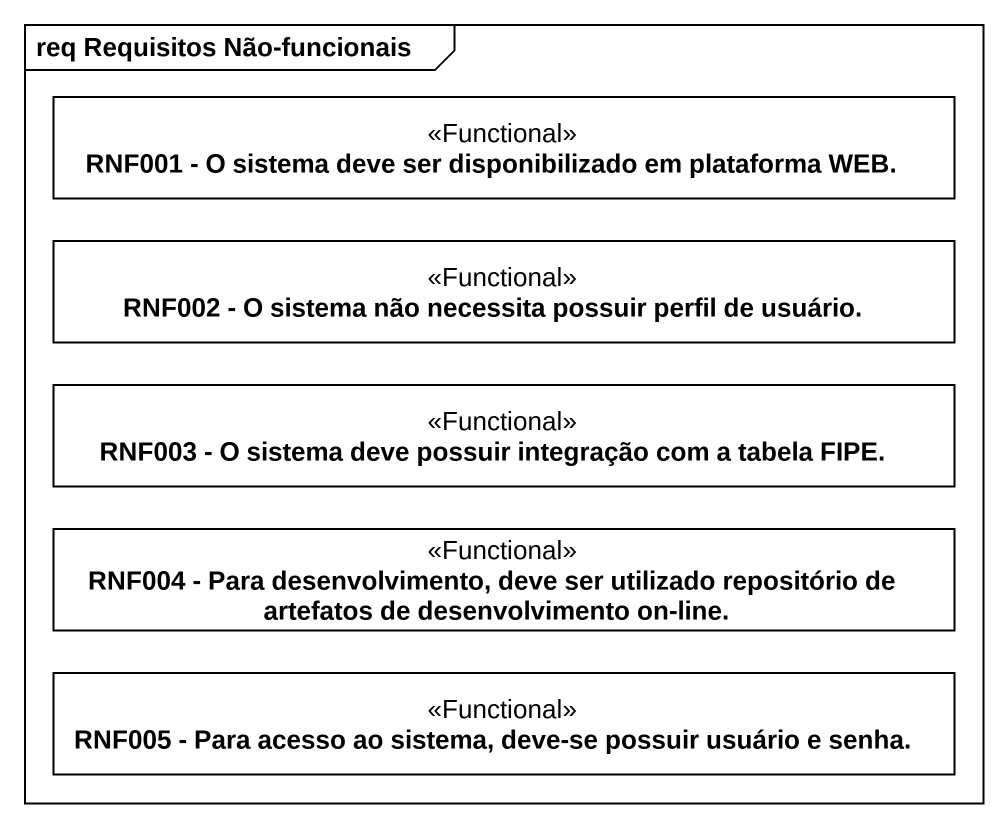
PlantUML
@startuml
mainframe req Requisitos Não-funcionais
hide circle
hide empty members
class "RNF001 - O sistema deve ser disponibilizado em plataforma WEB." as RNF001_O_sistema_deve_ser <<Functional>>
class "RNF002 - O sistema não necessita possuir perfil de usuário." as RNF002_O_sistema_não <<Functional>>
class "RNF003 - O sistema deve possuir integração com a tabela FIPE." as RNF003_O_sistema_deve <<Functional>>
class "RNF004 - Para desenvolvimento, deve ser utilizado repositório de artefatos de desenvolvimento on-line." as RNF004_Para_desenvolvimento <<Functional>>
class "RNF005 - Para acesso ao sistema, deve-se possuir usuário e senha." as RNF005_Para_acesso_ao <<Functional>>
@enduml
